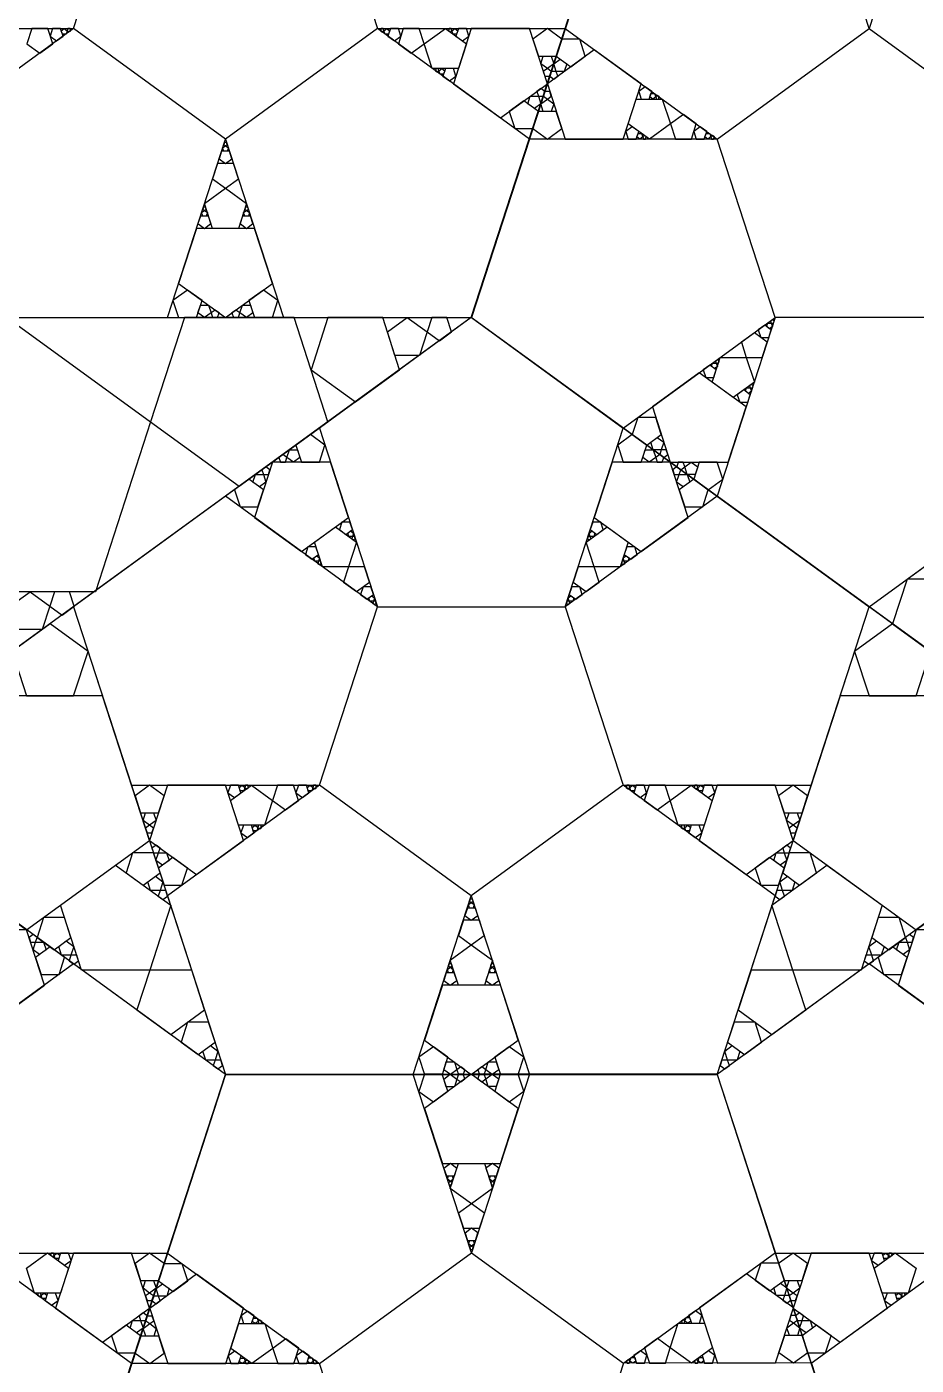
# Model space of a CAD drawing. Header units: inches. Extents: x -578 to 126, y -85 to 118.
# Drawn here: x -361.8 to -349.95, y -3.6 to 14.23 of the extents above; entities that cross this region are included whole.
import ezdxf

# ---------------------------------------------------------------- set-up
doc = ezdxf.new("R2010")
doc.units = ezdxf.units.IN
doc.header["$MEASUREMENT"] = 0
doc.layers.add('drawing', color=7, linetype='Continuous')

msp = doc.modelspace()

# ---------------------------------------------------------------- linework, layer by layer
for points in [[(-328.125, 10.356), (-342.001, 0.275), (-355.877, 10.356), (-350.577, 26.668), (-333.425, 26.668)], [(-360.404, 16.587), (-357.901, 16.587), (-357.128, 14.207), (-359.152, 12.736), (-361.177, 14.207)], [(-348.552, 12.736), (-349.325, 10.356), (-351.828, 10.356), (-352.601, 12.736), (-350.576, 14.207)], [(-355.877, 2.655), (-357.901, 4.126), (-357.128, 6.505), (-354.626, 6.505), (-353.852, 4.126)], [(-352.601, 0.275), (-350.577, -5.956), (-355.877, -9.806), (-361.177, -5.956), (-359.152, 0.275)], [(-355.875, -2.104), (-353.849, -3.572), (-354.62, -5.953), (-357.122, -5.956), (-357.898, -3.577)]]:
    msp.add_lwpolyline(points, close=True)
at = {"layer": 'drawing'}
for points in [[(-350.577, 26.668), (-364.452, 36.749), (-378.328, 26.668), (-373.028, 10.356), (-355.877, 10.356)], [(-364.452, 36.749), (-378.328, 26.668), (-373.028, 10.356), (-355.877, 10.356), (-350.577, 26.668)], [(-333.425, 26.667), (-350.576, 26.668), (-355.876, 10.356), (-342.001, 0.274), (-328.125, 10.355)], [(-364.452, 16.587), (-362.428, 10.356), (-355.877, 10.356), (-353.852, 16.587), (-359.152, 20.437)], [(-364.452, 16.587), (-362.428, 10.356), (-355.877, 10.356), (-353.852, 16.587), (-359.152, 20.437)], [(-360.404, 16.587), (-362.428, 18.058), (-364.452, 16.587), (-363.679, 14.207), (-361.177, 14.207)], [(-357.128, 14.207), (-354.626, 14.207), (-353.852, 16.587), (-355.877, 18.058), (-357.901, 16.587)], [(-347.301, 16.586), (-353.852, 16.587), (-355.876, 10.356), (-350.577, 6.505), (-345.276, 10.356)], [(-347.301, 16.586), (-353.852, 16.587), (-355.876, 10.356), (-350.577, 6.505), (-345.276, 10.356)], [(-350.576, 14.207), (-351.349, 16.587), (-353.852, 16.587), (-354.625, 14.207), (-352.601, 12.736)], [(-348.552, 12.736), (-346.527, 14.207), (-347.301, 16.586), (-349.803, 16.587), (-350.576, 14.207)], [(-361.177, 14.207), (-363.201, 12.736), (-362.428, 10.356), (-359.926, 10.356), (-359.152, 12.736)], [(-361.734, 14.207), (-361.8, 14.004), (-361.628, 13.879), (-361.455, 14.004), (-361.521, 14.207)], [(-361.456, 14.207), (-361.488, 14.106), (-361.402, 14.043), (-361.316, 14.106), (-361.349, 14.207)], [(-361.301, 14.207), (-361.263, 14.179), (-361.277, 14.133), (-361.325, 14.133), (-361.34, 14.179)], [(-361.254, 14.207), (-361.263, 14.179), (-361.239, 14.162), (-361.215, 14.179), (-361.224, 14.207)], [(-359.152, 12.736), (-358.379, 10.356), (-355.877, 10.356), (-355.103, 12.736), (-357.128, 14.207)], [(-357.066, 14.162), (-357.042, 14.179), (-357.051, 14.207), (-357.08, 14.207), (-357.089, 14.179)], [(-357.027, 14.133), (-357.042, 14.179), (-357.003, 14.207), (-356.965, 14.179), (-356.979, 14.133)], [(-356.902, 14.043), (-356.816, 14.106), (-356.849, 14.207), (-356.956, 14.207), (-356.988, 14.106)], [(-356.677, 13.879), (-356.504, 14.004), (-356.57, 14.207), (-356.783, 14.207), (-356.849, 14.004)], [(-356.397, 13.674), (-356.504, 14.004), (-356.223, 14.208), (-355.943, 14.004), (-356.05, 13.674)], [(-356.159, 14.162), (-356.135, 14.179), (-356.145, 14.207), (-356.174, 14.207), (-356.183, 14.179)], [(-356.121, 14.133), (-356.135, 14.179), (-356.097, 14.207), (-356.058, 14.179), (-356.073, 14.133)], [(-355.49, 13.017), (-354.864, 13.471), (-355.103, 14.207), (-355.877, 14.207), (-356.116, 13.471)], [(-355.49, 13.017), (-354.864, 13.471), (-355.103, 14.207), (-355.877, 14.207), (-356.116, 13.471)], [(-355.996, 14.043), (-355.91, 14.106), (-355.943, 14.207), (-356.049, 14.207), (-356.082, 14.106)], [(-354.671, 14.066), (-354.864, 14.207), (-355.058, 14.066), (-354.984, 13.839), (-354.745, 13.839)], [(-354.239, 13.926), (-354.864, 13.471), (-354.625, 12.736), (-353.852, 12.736), (-353.613, 13.471)], [(-354.239, 13.926), (-354.864, 13.471), (-354.625, 12.736), (-353.852, 12.736), (-353.613, 13.471)], [(-354.358, 13.839), (-354.432, 14.066), (-354.671, 14.066), (-354.745, 13.839), (-354.551, 13.699)], [(-354.778, 13.737), (-354.864, 13.674), (-354.951, 13.737), (-354.918, 13.839), (-354.811, 13.839)], [(-354.638, 13.635), (-354.745, 13.635), (-354.778, 13.737), (-354.691, 13.8), (-354.605, 13.737)], [(-356.332, 13.629), (-356.309, 13.646), (-356.318, 13.674), (-356.347, 13.674), (-356.356, 13.646)], [(-356.294, 13.601), (-356.309, 13.646), (-356.27, 13.674), (-356.231, 13.646), (-356.246, 13.601)], [(-356.169, 13.51), (-356.083, 13.573), (-356.116, 13.674), (-356.222, 13.674), (-356.255, 13.573)], [(-354.811, 13.635), (-354.864, 13.674), (-354.918, 13.635), (-354.897, 13.573), (-354.832, 13.573)], [(-354.725, 13.573), (-354.745, 13.635), (-354.811, 13.635), (-354.831, 13.573), (-354.778, 13.534)], [(-355.004, 13.37), (-354.984, 13.308), (-354.918, 13.308), (-354.897, 13.37), (-354.951, 13.409)], [(-353.56, 13.433), (-353.646, 13.37), (-353.613, 13.269), (-353.506, 13.269), (-353.474, 13.37)], [(-355.371, 13.104), (-355.297, 12.876), (-355.058, 12.876), (-354.984, 13.104), (-355.177, 13.244)], [(-355.091, 13.308), (-354.984, 13.308), (-354.95, 13.205), (-355.037, 13.142), (-355.124, 13.205)], [(-354.951, 13.206), (-354.864, 13.269), (-354.777, 13.206), (-354.811, 13.104), (-354.918, 13.104)], [(-354.917, 13.308), (-354.864, 13.269), (-354.811, 13.308), (-354.831, 13.37), (-354.897, 13.37)], [(-353.332, 13.269), (-353.224, 12.939), (-353.505, 12.734), (-353.786, 12.939), (-353.679, 13.269)], [(-353.435, 13.342), (-353.42, 13.297), (-353.459, 13.269), (-353.497, 13.297), (-353.483, 13.342)], [(-353.396, 13.314), (-353.42, 13.297), (-353.411, 13.269), (-353.382, 13.269), (-353.373, 13.297)], [(-355.058, 12.876), (-354.864, 12.736), (-354.671, 12.876), (-354.745, 13.104), (-354.984, 13.104)], [(-353.052, 13.064), (-353.224, 12.938), (-353.158, 12.736), (-352.945, 12.736), (-352.88, 12.938)], [(-353.733, 12.9), (-353.819, 12.837), (-353.786, 12.736), (-353.68, 12.736), (-353.647, 12.837)], [(-352.826, 12.9), (-352.912, 12.837), (-352.88, 12.736), (-352.773, 12.736), (-352.74, 12.837)], [(-359.176, 12.663), (-359.152, 12.646), (-359.129, 12.663), (-359.138, 12.691), (-359.167, 12.691)], [(-352.601, 12.736), (-355.103, 12.736), (-355.876, 10.356), (-353.852, 8.885), (-351.828, 10.356)], [(-353.608, 12.809), (-353.593, 12.764), (-353.632, 12.736), (-353.671, 12.764), (-353.656, 12.809)], [(-353.569, 12.781), (-353.593, 12.764), (-353.584, 12.736), (-353.555, 12.736), (-353.546, 12.764)], [(-352.701, 12.809), (-352.687, 12.764), (-352.725, 12.736), (-352.764, 12.764), (-352.749, 12.809)], [(-352.663, 12.781), (-352.687, 12.764), (-352.678, 12.736), (-352.648, 12.736), (-352.639, 12.764)], [(-359.238, 12.471), (-359.152, 12.408), (-359.066, 12.471), (-359.099, 12.572), (-359.206, 12.572)], [(-359.191, 12.618), (-359.152, 12.646), (-359.114, 12.618), (-359.128, 12.572), (-359.176, 12.572)], [(-359.325, 12.206), (-359.152, 12.08), (-358.98, 12.206), (-359.046, 12.408), (-359.259, 12.408)], [(-359.433, 11.876), (-359.152, 12.08), (-358.871, 11.876), (-358.979, 11.546), (-359.326, 11.546)], [(-359.471, 11.755), (-359.432, 11.784), (-359.394, 11.755), (-359.409, 11.71), (-359.456, 11.71)], [(-359.456, 11.801), (-359.432, 11.784), (-359.409, 11.801), (-359.418, 11.829), (-359.447, 11.829)], [(-358.911, 11.755), (-358.872, 11.784), (-358.833, 11.755), (-358.848, 11.71), (-358.896, 11.71)], [(-358.896, 11.801), (-358.872, 11.784), (-358.848, 11.801), (-358.858, 11.829), (-358.887, 11.829)], [(-359.519, 11.609), (-359.432, 11.546), (-359.346, 11.609), (-359.379, 11.71), (-359.486, 11.71)], [(-358.958, 11.609), (-358.872, 11.546), (-358.786, 11.609), (-358.819, 11.71), (-358.925, 11.71)], [(-359.778, 10.811), (-359.152, 10.356), (-358.527, 10.811), (-358.766, 11.546), (-359.539, 11.546)], [(-359.778, 10.811), (-359.152, 10.356), (-358.527, 10.811), (-358.766, 11.546), (-359.539, 11.546)], [(-359.658, 10.724), (-359.852, 10.583), (-359.778, 10.356), (-359.539, 10.356), (-359.465, 10.583)], [(-358.527, 10.356), (-358.453, 10.583), (-358.646, 10.724), (-358.84, 10.583), (-358.766, 10.356)], [(-359.378, 10.521), (-359.345, 10.419), (-359.432, 10.356), (-359.519, 10.419), (-359.485, 10.521)], [(-358.873, 10.356), (-358.96, 10.419), (-358.926, 10.521), (-358.819, 10.521), (-358.786, 10.419)], [(-355.877, 10.356), (-369.752, 0.275), (-364.452, -16.037), (-347.301, -16.037), (-342.001, 0.275)], [(-355.877, 10.356), (-369.752, 0.275), (-364.452, -16.037), (-347.301, -16.037), (-342.001, 0.275)], [(-362.076, 10.367), (-360.15, 8.968), (-360.885, 6.704), (-363.266, 6.704), (-364.001, 8.968)], [(-352.601, 0.275), (-350.577, 6.505), (-355.877, 10.356), (-361.177, 6.505), (-359.152, 0.275)], [(-352.601, 0.275), (-350.577, 6.505), (-355.877, 10.356), (-361.177, 6.505), (-359.152, 0.275)], [(-359.699, 10.356), (-360.15, 8.968), (-358.968, 8.109), (-357.787, 8.968), (-358.238, 10.356)], [(-359.292, 10.457), (-359.345, 10.419), (-359.325, 10.356), (-359.259, 10.356), (-359.238, 10.419)], [(-358.98, 10.356), (-358.96, 10.419), (-359.013, 10.457), (-359.066, 10.419), (-359.046, 10.356)], [(-357.787, 10.356), (-358.013, 9.662), (-357.422, 9.233), (-356.832, 9.662), (-357.057, 10.356)], [(-354.626, 6.505), (-353.852, 8.885), (-355.877, 10.356), (-357.901, 8.885), (-357.128, 6.505)], [(-356.73, 10.358), (-356.465, 10.165), (-356.566, 9.853), (-356.894, 9.853), (-356.995, 10.165)], [(-356.403, 10.356), (-356.465, 10.165), (-356.302, 10.047), (-356.14, 10.165), (-356.202, 10.356)], [(-351.828, 10.356), (-352.601, 7.976), (-350.577, 6.505), (-348.552, 7.976), (-349.325, 10.356)], [(-352.053, 10.192), (-352.02, 10.091), (-351.914, 10.091), (-351.881, 10.192), (-351.967, 10.255)], [(-351.928, 10.283), (-351.881, 10.283), (-351.866, 10.238), (-351.905, 10.209), (-351.943, 10.238)], [(-351.89, 10.311), (-351.881, 10.283), (-351.851, 10.283), (-351.842, 10.311), (-351.866, 10.328)], [(-352.279, 10.028), (-352.213, 9.826), (-352, 9.826), (-351.934, 10.028), (-352.106, 10.154)], [(-352.56, 9.826), (-352.213, 9.826), (-352.106, 9.495), (-352.387, 9.291), (-352.668, 9.495)], [(-352.787, 9.659), (-352.754, 9.558), (-352.647, 9.558), (-352.614, 9.659), (-352.7, 9.722)], [(-352.662, 9.75), (-352.614, 9.75), (-352.599, 9.705), (-352.638, 9.677), (-352.677, 9.705)], [(-352.623, 9.778), (-352.614, 9.75), (-352.585, 9.75), (-352.576, 9.778), (-352.599, 9.795)], [(-353.465, 9.166), (-353.227, 8.431), (-352.453, 8.431), (-352.214, 9.166), (-352.84, 9.621)], [(-353.465, 9.166), (-353.227, 8.431), (-352.453, 8.431), (-352.214, 9.166), (-352.84, 9.621)], [(-352.17, 9.449), (-352.161, 9.421), (-352.131, 9.421), (-352.122, 9.449), (-352.146, 9.466)], [(-352.333, 9.33), (-352.3, 9.229), (-352.194, 9.229), (-352.161, 9.33), (-352.247, 9.393)], [(-352.209, 9.421), (-352.161, 9.421), (-352.146, 9.375), (-352.185, 9.347), (-352.223, 9.375)], [(-353.42, 9.026), (-353.659, 9.026), (-353.733, 8.798), (-353.539, 8.658), (-353.346, 8.798)], [(-357.901, 8.431), (-357.827, 8.658), (-358.021, 8.799), (-358.214, 8.658), (-358.14, 8.431)], [(-353.733, 8.799), (-353.926, 8.658), (-353.852, 8.431), (-353.613, 8.431), (-353.539, 8.658)], [(-353.312, 8.697), (-353.346, 8.595), (-353.453, 8.595), (-353.486, 8.697), (-353.399, 8.76)], [(-358.247, 8.43), (-358.334, 8.493), (-358.301, 8.595), (-358.194, 8.595), (-358.16, 8.493)], [(-353.452, 8.595), (-353.419, 8.493), (-353.506, 8.43), (-353.593, 8.493), (-353.56, 8.595)], [(-353.28, 8.595), (-353.346, 8.595), (-353.366, 8.532), (-353.313, 8.493), (-353.259, 8.532)], [(-357.753, 8.431), (-358.527, 8.431), (-358.766, 7.695), (-358.14, 7.241), (-357.515, 7.695)], [(-357.753, 8.431), (-358.527, 8.431), (-358.766, 7.695), (-358.14, 7.241), (-357.515, 7.695)], [(-358.354, 8.431), (-358.334, 8.493), (-358.387, 8.532), (-358.441, 8.493), (-358.42, 8.431)], [(-352.988, 7.695), (-353.227, 8.431), (-354, 8.431), (-354.239, 7.695), (-353.613, 7.241)], [(-352.988, 7.695), (-353.227, 8.431), (-354, 8.431), (-354.239, 7.695), (-353.613, 7.241)], [(-353.366, 8.532), (-353.419, 8.493), (-353.399, 8.431), (-353.333, 8.431), (-353.313, 8.493)], [(-353.087, 8.329), (-353.034, 8.368), (-353.054, 8.431), (-353.12, 8.431), (-353.14, 8.368)], [(-353.001, 8.266), (-353.034, 8.368), (-352.947, 8.431), (-352.86, 8.368), (-352.893, 8.266)], [(-352.72, 8.063), (-352.527, 8.203), (-352.601, 8.431), (-352.84, 8.431), (-352.914, 8.203)], [(-359.033, 8.063), (-358.959, 7.836), (-358.72, 7.836), (-358.646, 8.063), (-358.84, 8.204)], [(-358.753, 8.267), (-358.646, 8.267), (-358.613, 8.165), (-358.699, 8.102), (-358.786, 8.165)], [(-358.666, 8.33), (-358.646, 8.267), (-358.58, 8.267), (-358.56, 8.33), (-358.613, 8.368)], [(-353.173, 8.267), (-353.108, 8.267), (-353.087, 8.33), (-353.141, 8.368), (-353.194, 8.33)], [(-353.141, 8.165), (-353.108, 8.267), (-353, 8.267), (-352.967, 8.165), (-353.054, 8.102)], [(-353.033, 7.836), (-352.794, 7.836), (-352.721, 8.063), (-352.914, 8.204), (-353.107, 8.063)], [(-357.128, 6.505), (-359.152, 7.976), (-361.177, 6.505), (-360.404, 4.126), (-357.901, 4.126)], [(-353.852, 4.126), (-351.35, 4.126), (-350.577, 6.505), (-352.601, 7.976), (-354.626, 6.505)], [(-357.406, 7.366), (-357.513, 7.036), (-357.86, 7.036), (-357.968, 7.366), (-357.687, 7.57)], [(-357.494, 7.633), (-357.601, 7.633), (-357.634, 7.532), (-357.547, 7.469), (-357.461, 7.532)], [(-357.446, 7.486), (-357.461, 7.441), (-357.509, 7.441), (-357.524, 7.486), (-357.485, 7.514)], [(-353.893, 7.036), (-354.24, 7.036), (-354.348, 7.366), (-354.067, 7.57), (-353.786, 7.366)], [(-354.244, 7.441), (-354.292, 7.441), (-354.307, 7.486), (-354.268, 7.514), (-354.23, 7.486)], [(-354.12, 7.532), (-354.153, 7.633), (-354.259, 7.633), (-354.292, 7.532), (-354.206, 7.469)], [(-357.432, 7.441), (-357.461, 7.441), (-357.47, 7.413), (-357.446, 7.396), (-357.423, 7.413)], [(-354.283, 7.413), (-354.292, 7.441), (-354.322, 7.441), (-354.331, 7.413), (-354.307, 7.396)], [(-357.947, 7.303), (-358.054, 7.303), (-358.087, 7.202), (-358.001, 7.14), (-357.915, 7.202)], [(-357.9, 7.157), (-357.914, 7.111), (-357.962, 7.111), (-357.977, 7.157), (-357.938, 7.185)], [(-353.791, 7.111), (-353.839, 7.111), (-353.854, 7.157), (-353.815, 7.185), (-353.776, 7.157)], [(-353.667, 7.202), (-353.699, 7.303), (-353.806, 7.303), (-353.839, 7.202), (-353.753, 7.14)], [(-357.885, 7.111), (-357.914, 7.111), (-357.923, 7.083), (-357.9, 7.066), (-357.876, 7.083)], [(-357.3, 7.036), (-357.513, 7.036), (-357.579, 6.833), (-357.407, 6.708), (-357.234, 6.833)], [(-354.174, 6.833), (-354.24, 7.036), (-354.453, 7.036), (-354.519, 6.833), (-354.347, 6.708)], [(-353.83, 7.083), (-353.839, 7.111), (-353.868, 7.111), (-353.877, 7.083), (-353.854, 7.066)], [(-349.445, 6.873), (-350.07, 6.873), (-350.264, 6.278), (-349.758, 5.91), (-349.252, 6.278)], [(-361.757, 6.705), (-361.492, 6.513), (-361.593, 6.201), (-361.921, 6.201), (-362.022, 6.513)], [(-361.43, 6.704), (-361.492, 6.513), (-361.329, 6.394), (-361.167, 6.513), (-361.229, 6.704)], [(-357.214, 6.771), (-357.32, 6.771), (-357.353, 6.669), (-357.267, 6.607), (-357.181, 6.669)], [(-357.166, 6.624), (-357.181, 6.578), (-357.229, 6.578), (-357.244, 6.624), (-357.205, 6.652)], [(-354.525, 6.578), (-354.572, 6.578), (-354.587, 6.624), (-354.549, 6.652), (-354.51, 6.624)], [(-354.4, 6.669), (-354.433, 6.771), (-354.539, 6.771), (-354.572, 6.669), (-354.486, 6.607)], [(-357.152, 6.578), (-357.181, 6.578), (-357.19, 6.551), (-357.166, 6.533), (-357.143, 6.551)], [(-354.563, 6.551), (-354.572, 6.578), (-354.602, 6.578), (-354.611, 6.551), (-354.587, 6.533)], [(-361.177, 5.316), (-360.983, 5.91), (-361.49, 6.278), (-361.996, 5.91), (-361.802, 5.316)], [(-350.264, 6.278), (-350.77, 5.91), (-350.577, 5.316), (-349.951, 5.316), (-349.758, 5.91)], [(-360.79, 5.316), (-362.815, 5.316), (-363.44, 3.39), (-361.802, 2.2), (-360.165, 3.39)], [(-348.313, 3.39), (-348.939, 5.316), (-350.963, 5.316), (-351.589, 3.39), (-349.951, 2.2)], [(-348.313, 3.39), (-348.939, 5.316), (-350.963, 5.316), (-351.589, 3.39), (-349.951, 2.2)], [(-359.152, 0.275), (-364.452, 4.126), (-369.752, 0.275), (-367.728, -5.956), (-361.177, -5.956)], [(-359.152, 0.275), (-364.452, 4.126), (-369.752, 0.275), (-367.728, -5.956), (-361.177, -5.956)], [(-359.971, 3.985), (-360.165, 4.126), (-360.358, 3.985), (-360.284, 3.758), (-360.045, 3.758)], [(-359.926, 4.126), (-360.165, 3.39), (-359.539, 2.936), (-358.913, 3.39), (-359.152, 4.126)], [(-359.926, 4.126), (-360.165, 3.39), (-359.539, 2.936), (-358.913, 3.39), (-359.152, 4.126)], [(-357.901, 4.126), (-359.926, 2.655), (-359.152, 0.275), (-356.65, 0.275), (-355.877, 2.655)], [(-359.087, 4.126), (-359.119, 4.024), (-359.033, 3.962), (-358.947, 4.024), (-358.98, 4.126)], [(-358.806, 4.127), (-358.525, 3.923), (-358.632, 3.593), (-358.979, 3.593), (-359.087, 3.923)], [(-358.932, 4.126), (-358.894, 4.098), (-358.908, 4.052), (-358.956, 4.052), (-358.971, 4.098)], [(-358.884, 4.126), (-358.894, 4.098), (-358.87, 4.08), (-358.846, 4.098), (-358.855, 4.126)], [(-358.459, 4.126), (-358.525, 3.923), (-358.352, 3.798), (-358.18, 3.923), (-358.246, 4.126)], [(-358.18, 4.126), (-358.213, 4.024), (-358.127, 3.962), (-358.041, 4.024), (-358.073, 4.126)], [(-358.026, 4.126), (-357.987, 4.098), (-358.002, 4.052), (-358.05, 4.052), (-358.064, 4.098)], [(-357.978, 4.126), (-357.987, 4.098), (-357.963, 4.08), (-357.94, 4.098), (-357.949, 4.126)], [(-355.877, 2.655), (-355.103, 0.275), (-352.601, 0.275), (-351.828, 2.655), (-353.852, 4.126)], [(-353.79, 4.08), (-353.766, 4.098), (-353.775, 4.126), (-353.805, 4.126), (-353.814, 4.098)], [(-353.752, 4.052), (-353.766, 4.098), (-353.728, 4.126), (-353.689, 4.098), (-353.704, 4.052)], [(-353.627, 3.962), (-353.541, 4.024), (-353.574, 4.126), (-353.68, 4.126), (-353.713, 4.024)], [(-353.401, 3.798), (-353.229, 3.923), (-353.295, 4.126), (-353.508, 4.126), (-353.574, 3.923)], [(-353.121, 3.593), (-353.229, 3.923), (-352.948, 4.127), (-352.667, 3.923), (-352.774, 3.593)], [(-352.884, 4.08), (-352.86, 4.098), (-352.869, 4.126), (-352.898, 4.126), (-352.907, 4.098)], [(-352.845, 4.052), (-352.86, 4.098), (-352.821, 4.126), (-352.782, 4.098), (-352.797, 4.052)], [(-352.214, 2.936), (-351.589, 3.39), (-351.828, 4.126), (-352.601, 4.126), (-352.84, 3.39)], [(-352.72, 3.962), (-352.634, 4.024), (-352.667, 4.126), (-352.773, 4.126), (-352.806, 4.024)], [(-350.577, -5.956), (-344.025, -5.956), (-342.001, 0.275), (-347.301, 4.126), (-352.601, 0.275)], [(-350.577, -5.956), (-344.025, -5.956), (-342.001, 0.275), (-347.301, 4.126), (-352.601, 0.275)], [(-351.396, 3.985), (-351.589, 4.126), (-351.782, 3.985), (-351.708, 3.758), (-351.469, 3.758)], [(-360.078, 3.656), (-360.165, 3.593), (-360.251, 3.656), (-360.218, 3.758), (-360.111, 3.758)], [(-351.502, 3.656), (-351.589, 3.593), (-351.676, 3.656), (-351.643, 3.758), (-351.535, 3.758)], [(-360.111, 3.554), (-360.165, 3.593), (-360.218, 3.554), (-360.197, 3.491), (-360.132, 3.491)], [(-358.913, 3.593), (-358.946, 3.491), (-358.86, 3.429), (-358.774, 3.491), (-358.807, 3.593)], [(-358.759, 3.593), (-358.72, 3.565), (-358.735, 3.519), (-358.783, 3.519), (-358.798, 3.565)], [(-358.711, 3.593), (-358.72, 3.565), (-358.697, 3.548), (-358.673, 3.565), (-358.682, 3.593)], [(-353.057, 3.548), (-353.033, 3.565), (-353.042, 3.593), (-353.071, 3.593), (-353.08, 3.565)], [(-353.018, 3.519), (-353.033, 3.565), (-352.994, 3.593), (-352.956, 3.565), (-352.97, 3.519)], [(-352.893, 3.429), (-352.807, 3.491), (-352.84, 3.593), (-352.947, 3.593), (-352.979, 3.491)], [(-351.536, 3.554), (-351.589, 3.593), (-351.642, 3.554), (-351.622, 3.491), (-351.556, 3.491)], [(-360.111, 3.226), (-360.39, 3.226), (-360.476, 2.961), (-360.251, 2.797), (-360.025, 2.961)], [(-360.111, 3.226), (-360.045, 3.226), (-360.025, 3.289), (-360.078, 3.328), (-360.132, 3.289)], [(-360.079, 3.124), (-360.045, 3.226), (-359.938, 3.226), (-359.905, 3.124), (-359.992, 3.061)], [(-351.815, 3.226), (-351.708, 3.226), (-351.675, 3.124), (-351.762, 3.061), (-351.848, 3.124)], [(-351.728, 3.289), (-351.708, 3.226), (-351.642, 3.226), (-351.622, 3.289), (-351.675, 3.328)], [(-351.277, 2.961), (-351.363, 3.226), (-351.642, 3.226), (-351.728, 2.961), (-351.503, 2.797)], [(-359.88, 2.528), (-360.161, 1.663), (-361.07, 1.663), (-361.351, 2.528), (-360.616, 3.062)], [(-359.971, 2.795), (-359.732, 2.795), (-359.658, 3.022), (-359.852, 3.163), (-360.045, 3.022)], [(-352.095, 3.022), (-352.021, 2.795), (-351.782, 2.795), (-351.708, 3.022), (-351.902, 3.163)], [(-350.683, 1.663), (-351.592, 1.663), (-351.873, 2.528), (-351.138, 3.062), (-350.402, 2.528)], [(-359.986, 2.842), (-360.025, 2.723), (-360.15, 2.723), (-360.189, 2.842), (-360.087, 2.916)], [(-351.604, 2.723), (-351.729, 2.723), (-351.767, 2.842), (-351.666, 2.916), (-351.565, 2.842)], [(-359.948, 2.723), (-360.025, 2.723), (-360.048, 2.65), (-359.986, 2.605), (-359.924, 2.65)], [(-351.705, 2.65), (-351.729, 2.723), (-351.806, 2.723), (-351.829, 2.65), (-351.767, 2.605)], [(-355.915, 2.536), (-355.877, 2.564), (-355.838, 2.536), (-355.853, 2.491), (-355.901, 2.491)], [(-355.9, 2.582), (-355.877, 2.564), (-355.853, 2.582), (-355.862, 2.61), (-355.891, 2.61)], [(-361.298, 2.364), (-361.577, 2.364), (-361.663, 2.099), (-361.437, 1.935), (-361.212, 2.099)], [(-356.049, 2.124), (-355.877, 1.999), (-355.704, 2.124), (-355.77, 2.327), (-355.983, 2.327)], [(-355.963, 2.39), (-355.877, 2.327), (-355.791, 2.39), (-355.823, 2.491), (-355.93, 2.491)], [(-350.09, 2.099), (-350.177, 2.364), (-350.455, 2.364), (-350.542, 2.099), (-350.316, 1.935)], [(-361.563, 1.465), (-361.802, 2.2), (-362.576, 2.2), (-362.815, 1.465), (-362.189, 1.01)], [(-349.178, 2.2), (-349.951, 2.2), (-350.19, 1.465), (-349.564, 1.01), (-348.939, 1.465)], [(-349.178, 2.2), (-349.951, 2.2), (-350.19, 1.465), (-349.564, 1.01), (-348.939, 1.465)], [(-361.749, 2.036), (-361.683, 2.036), (-361.663, 2.099), (-361.716, 2.138), (-361.769, 2.099)], [(-361.716, 1.934), (-361.683, 2.036), (-361.576, 2.036), (-361.543, 1.934), (-361.63, 1.871)], [(-361.609, 1.605), (-361.37, 1.605), (-361.296, 1.833), (-361.49, 1.973), (-361.683, 1.833)], [(-361.173, 1.98), (-361.211, 1.861), (-361.337, 1.861), (-361.375, 1.98), (-361.274, 2.054)], [(-356.158, 1.795), (-355.877, 1.999), (-355.596, 1.795), (-355.703, 1.465), (-356.05, 1.465)], [(-350.417, 1.861), (-350.542, 1.861), (-350.581, 1.98), (-350.479, 2.054), (-350.378, 1.98)], [(-350.457, 1.833), (-350.383, 1.605), (-350.144, 1.605), (-350.071, 1.833), (-350.264, 1.973)], [(-350.177, 2.036), (-350.07, 2.036), (-350.037, 1.934), (-350.124, 1.871), (-350.211, 1.934)], [(-350.09, 2.099), (-350.07, 2.036), (-350.004, 2.036), (-349.984, 2.099), (-350.037, 2.138)], [(-361.135, 1.861), (-361.211, 1.861), (-361.235, 1.788), (-361.173, 1.743), (-361.111, 1.788)], [(-350.518, 1.788), (-350.542, 1.861), (-350.619, 1.861), (-350.643, 1.788), (-350.58, 1.743)], [(-362.428, -2.105), (-359.926, -2.105), (-359.152, 0.275), (-361.177, 1.746), (-363.201, 0.275)], [(-359.603, 1.663), (-360.161, 1.663), (-360.334, 1.133), (-359.882, 0.805), (-359.431, 1.133)], [(-356.243, 1.527), (-356.157, 1.465), (-356.071, 1.527), (-356.104, 1.629), (-356.21, 1.629)], [(-356.196, 1.674), (-356.157, 1.702), (-356.118, 1.674), (-356.133, 1.629), (-356.181, 1.629)], [(-356.181, 1.72), (-356.157, 1.702), (-356.133, 1.72), (-356.142, 1.747), (-356.172, 1.747)], [(-355.683, 1.527), (-355.597, 1.465), (-355.51, 1.527), (-355.543, 1.629), (-355.65, 1.629)], [(-355.635, 1.674), (-355.597, 1.702), (-355.558, 1.674), (-355.573, 1.629), (-355.62, 1.629)], [(-355.62, 1.72), (-355.597, 1.702), (-355.573, 1.72), (-355.582, 1.747), (-355.611, 1.747)], [(-348.552, 0.275), (-350.577, 1.746), (-352.601, 0.275), (-351.828, -2.105), (-349.325, -2.105)], [(-351.42, 1.133), (-351.592, 1.663), (-352.15, 1.663), (-352.323, 1.133), (-351.871, 0.805)], [(-356.502, 0.729), (-355.877, 0.275), (-355.251, 0.729), (-355.49, 1.465), (-356.263, 1.465)], [(-356.502, 0.729), (-355.877, 0.275), (-355.251, 0.729), (-355.49, 1.465), (-356.263, 1.465)], [(-359.378, 0.969), (-359.657, 0.969), (-359.743, 0.704), (-359.517, 0.54), (-359.292, 0.704)], [(-352.011, 0.704), (-352.097, 0.969), (-352.376, 0.969), (-352.462, 0.704), (-352.236, 0.54)], [(-359.253, 0.585), (-359.291, 0.466), (-359.416, 0.466), (-359.455, 0.585), (-359.354, 0.659)], [(-356.383, 0.643), (-356.576, 0.502), (-356.502, 0.275), (-356.263, 0.275), (-356.19, 0.502)], [(-355.251, 0.275), (-355.177, 0.502), (-355.371, 0.643), (-355.564, 0.502), (-355.49, 0.275)], [(-352.337, 0.466), (-352.462, 0.466), (-352.501, 0.585), (-352.4, 0.659), (-352.298, 0.585)], [(-359.214, 0.466), (-359.291, 0.466), (-359.315, 0.393), (-359.253, 0.348), (-359.191, 0.393)], [(-356.103, 0.44), (-356.069, 0.337), (-356.156, 0.274), (-356.243, 0.337), (-356.21, 0.44)], [(-356.016, 0.376), (-356.069, 0.337), (-356.049, 0.275), (-355.983, 0.275), (-355.963, 0.337)], [(-355.704, 0.275), (-355.684, 0.337), (-355.737, 0.376), (-355.791, 0.337), (-355.77, 0.275)], [(-355.597, 0.274), (-355.684, 0.337), (-355.651, 0.44), (-355.544, 0.44), (-355.51, 0.337)], [(-352.438, 0.393), (-352.462, 0.466), (-352.539, 0.466), (-352.563, 0.393), (-352.501, 0.348)], [(-359.153, 0.273), (-361.171, -5.96), (-355.867, -9.805), (-350.571, -5.949), (-352.602, 0.28)], [(-355.875, -2.104), (-356.651, 0.275), (-359.153, 0.273), (-359.924, -2.108), (-357.898, -3.577)], [(-356.503, 0.276), (-356.577, 0.048), (-356.383, -0.092), (-356.19, 0.049), (-356.264, 0.276)], [(-355.251, -0.178), (-355.877, 0.276), (-356.502, -0.179), (-356.263, -0.914), (-355.489, -0.913)], [(-355.251, -0.178), (-355.877, 0.276), (-356.502, -0.179), (-356.263, -0.914), (-355.489, -0.913)], [(-356.157, 0.276), (-356.07, 0.213), (-356.103, 0.111), (-356.21, 0.111), (-356.244, 0.213)], [(-356.05, 0.276), (-356.07, 0.213), (-356.017, 0.175), (-355.963, 0.214), (-355.984, 0.276)], [(-353.849, -3.572), (-351.826, -2.099), (-352.602, 0.28), (-355.104, 0.277), (-355.875, -2.104)], [(-355.738, 0.175), (-355.685, 0.214), (-355.705, 0.276), (-355.771, 0.276), (-355.791, 0.214)], [(-355.651, 0.112), (-355.685, 0.214), (-355.598, 0.277), (-355.511, 0.214), (-355.544, 0.112)], [(-355.371, -0.091), (-355.178, 0.05), (-355.252, 0.277), (-355.491, 0.277), (-355.564, 0.049)], [(-356.07, -0.977), (-356.156, -0.914), (-356.242, -0.977), (-356.209, -1.078), (-356.103, -1.078)], [(-355.595, -1.244), (-355.876, -1.448), (-356.157, -1.244), (-356.05, -0.914), (-355.702, -0.914)], [(-355.51, -0.976), (-355.596, -0.913), (-355.682, -0.976), (-355.649, -1.077), (-355.543, -1.077)], [(-356.117, -1.123), (-356.156, -1.152), (-356.195, -1.123), (-356.18, -1.078), (-356.132, -1.078)], [(-356.132, -1.169), (-356.156, -1.152), (-356.18, -1.169), (-356.171, -1.197), (-356.141, -1.197)], [(-355.557, -1.123), (-355.596, -1.151), (-355.634, -1.123), (-355.62, -1.077), (-355.572, -1.077)], [(-355.572, -1.168), (-355.596, -1.151), (-355.619, -1.168), (-355.61, -1.196), (-355.581, -1.196)], [(-355.703, -1.573), (-355.876, -1.448), (-356.048, -1.574), (-355.982, -1.776), (-355.769, -1.776)], [(-355.789, -1.838), (-355.875, -1.776), (-355.961, -1.839), (-355.928, -1.94), (-355.822, -1.94)], [(-355.836, -1.985), (-355.875, -2.013), (-355.914, -1.985), (-355.899, -1.94), (-355.851, -1.94)], [(-364.452, -3.576), (-363.679, -5.956), (-361.177, -5.956), (-360.404, -3.576), (-362.428, -2.105)], [(-361.697, -2.638), (-361.804, -2.308), (-361.524, -2.103), (-361.243, -2.308), (-361.35, -2.638)], [(-361.459, -2.15), (-361.436, -2.133), (-361.445, -2.105), (-361.474, -2.105), (-361.483, -2.133)], [(-361.421, -2.178), (-361.436, -2.133), (-361.397, -2.105), (-361.358, -2.133), (-361.373, -2.178)], [(-360.79, -3.295), (-360.165, -2.84), (-360.404, -2.105), (-361.177, -2.105), (-361.416, -2.84)], [(-360.79, -3.295), (-360.165, -2.84), (-360.404, -2.105), (-361.177, -2.105), (-361.416, -2.84)], [(-361.296, -2.269), (-361.21, -2.206), (-361.243, -2.105), (-361.349, -2.105), (-361.382, -2.206)], [(-359.971, -2.245), (-360.165, -2.105), (-360.358, -2.245), (-360.284, -2.473), (-360.045, -2.473)], [(-355.851, -2.031), (-355.875, -2.013), (-355.899, -2.031), (-355.89, -2.059), (-355.86, -2.059)], [(-351.396, -2.245), (-351.589, -2.105), (-351.782, -2.245), (-351.708, -2.473), (-351.469, -2.473)], [(-351.35, -2.105), (-351.589, -2.84), (-350.963, -3.295), (-350.338, -2.84), (-350.577, -2.105)], [(-351.35, -2.105), (-351.589, -2.84), (-350.963, -3.295), (-350.338, -2.84), (-350.577, -2.105)], [(-349.325, -2.105), (-351.35, -3.576), (-350.577, -5.956), (-348.074, -5.956), (-347.301, -3.576)], [(-350.511, -2.105), (-350.544, -2.206), (-350.458, -2.269), (-350.371, -2.206), (-350.404, -2.105)], [(-350.23, -2.103), (-349.949, -2.308), (-350.056, -2.638), (-350.404, -2.638), (-350.511, -2.308)], [(-350.357, -2.105), (-350.318, -2.133), (-350.333, -2.178), (-350.38, -2.178), (-350.395, -2.133)], [(-350.309, -2.105), (-350.318, -2.133), (-350.294, -2.15), (-350.27, -2.133), (-350.279, -2.105)], [(-359.656, -2.475), (-359.73, -2.248), (-359.969, -2.249), (-360.043, -2.476), (-359.849, -2.616)], [(-351.78, -2.24), (-352.019, -2.24), (-352.093, -2.467), (-351.899, -2.608), (-351.706, -2.467)], [(-360.078, -2.575), (-360.165, -2.638), (-360.251, -2.575), (-360.218, -2.473), (-360.111, -2.473)], [(-359.537, -2.388), (-360.162, -2.844), (-359.922, -3.579), (-359.149, -3.578), (-358.911, -2.842)], [(-351.824, -3.57), (-351.586, -2.835), (-352.212, -2.381), (-352.837, -2.836), (-352.598, -3.571)], [(-351.824, -3.57), (-351.586, -2.835), (-352.212, -2.381), (-352.837, -2.836), (-352.598, -3.571)], [(-351.502, -2.575), (-351.589, -2.638), (-351.676, -2.575), (-351.643, -2.473), (-351.535, -2.473)], [(-361.632, -2.683), (-361.609, -2.666), (-361.618, -2.638), (-361.647, -2.638), (-361.656, -2.666)], [(-361.594, -2.711), (-361.609, -2.666), (-361.57, -2.638), (-361.531, -2.666), (-361.546, -2.711)], [(-361.469, -2.802), (-361.383, -2.739), (-361.416, -2.638), (-361.522, -2.638), (-361.555, -2.739)], [(-360.111, -2.677), (-360.165, -2.638), (-360.218, -2.677), (-360.197, -2.739), (-360.132, -2.739)], [(-359.936, -2.68), (-360.043, -2.68), (-360.076, -2.578), (-359.99, -2.514), (-359.903, -2.577)], [(-351.672, -2.569), (-351.705, -2.671), (-351.813, -2.671), (-351.846, -2.569), (-351.759, -2.506)], [(-351.64, -2.671), (-351.705, -2.671), (-351.726, -2.733), (-351.672, -2.772), (-351.619, -2.733)], [(-351.536, -2.677), (-351.589, -2.638), (-351.642, -2.677), (-351.622, -2.739), (-351.556, -2.739)], [(-350.338, -2.638), (-350.371, -2.739), (-350.284, -2.802), (-350.198, -2.739), (-350.231, -2.638)], [(-350.183, -2.638), (-350.145, -2.666), (-350.16, -2.711), (-350.207, -2.711), (-350.222, -2.666)], [(-350.136, -2.638), (-350.145, -2.666), (-350.121, -2.683), (-350.097, -2.666), (-350.106, -2.638)], [(-360.023, -2.742), (-360.043, -2.68), (-360.109, -2.68), (-360.129, -2.742), (-360.076, -2.781)], [(-360.391, -3.004), (-360.284, -3.004), (-360.25, -3.106), (-360.337, -3.169), (-360.424, -3.106)], [(-360.304, -2.942), (-360.284, -3.004), (-360.218, -3.004), (-360.197, -2.942), (-360.251, -2.903)], [(-360.215, -3.008), (-360.162, -3.046), (-360.108, -3.007), (-360.129, -2.945), (-360.195, -2.945)], [(-358.857, -2.881), (-358.944, -2.944), (-358.911, -3.045), (-358.804, -3.045), (-358.771, -2.943)], [(-358.732, -2.971), (-358.718, -3.017), (-358.756, -3.045), (-358.795, -3.017), (-358.78, -2.971)], [(-358.694, -3), (-358.718, -3.017), (-358.708, -3.045), (-358.679, -3.045), (-358.67, -3.017)], [(-353.039, -3.039), (-353.03, -3.011), (-353.054, -2.994), (-353.078, -3.011), (-353.069, -3.039)], [(-352.991, -3.039), (-353.03, -3.011), (-353.015, -2.965), (-352.968, -2.965), (-352.953, -3.011)], [(-352.837, -3.038), (-352.804, -2.937), (-352.891, -2.875), (-352.977, -2.937), (-352.944, -3.039)], [(-351.639, -2.998), (-351.586, -3.037), (-351.533, -2.998), (-351.553, -2.936), (-351.619, -2.936)], [(-351.536, -3.004), (-351.47, -3.004), (-351.449, -2.942), (-351.503, -2.903), (-351.556, -2.942)], [(-351.503, -3.106), (-351.47, -3.004), (-351.362, -3.004), (-351.329, -3.106), (-351.416, -3.169)], [(-360.671, -3.208), (-360.597, -3.435), (-360.358, -3.435), (-360.284, -3.208), (-360.477, -3.068)], [(-360.248, -3.109), (-360.162, -3.046), (-360.075, -3.109), (-360.108, -3.211), (-360.215, -3.211)], [(-358.629, -3.045), (-358.521, -3.375), (-358.802, -3.579), (-359.083, -3.375), (-358.976, -3.045)], [(-352.944, -3.573), (-353.226, -3.369), (-353.119, -3.039), (-352.771, -3.038), (-352.664, -3.369)], [(-351.779, -3.43), (-351.585, -3.57), (-351.392, -3.429), (-351.466, -3.202), (-351.705, -3.202)], [(-351.673, -3.1), (-351.586, -3.037), (-351.499, -3.1), (-351.532, -3.202), (-351.639, -3.202)], [(-351.396, -3.435), (-351.157, -3.435), (-351.083, -3.208), (-351.276, -3.068), (-351.469, -3.208)], [(-360.355, -3.439), (-360.161, -3.579), (-359.968, -3.438), (-360.042, -3.211), (-360.281, -3.212)], [(-358.349, -3.249), (-358.521, -3.375), (-358.455, -3.577), (-358.242, -3.577), (-358.177, -3.374)], [(-353.291, -3.572), (-353.226, -3.369), (-353.398, -3.244), (-353.57, -3.369), (-353.504, -3.572)], [(-359.03, -3.414), (-359.116, -3.477), (-359.083, -3.578), (-358.977, -3.578), (-358.944, -3.477)], [(-358.905, -3.504), (-358.89, -3.55), (-358.929, -3.578), (-358.968, -3.55), (-358.953, -3.504)], [(-358.866, -3.533), (-358.89, -3.55), (-358.881, -3.578), (-358.852, -3.578), (-358.843, -3.55)], [(-358.123, -3.413), (-358.209, -3.476), (-358.176, -3.577), (-358.07, -3.577), (-358.037, -3.476)], [(-357.998, -3.503), (-357.984, -3.549), (-358.022, -3.577), (-358.061, -3.549), (-358.046, -3.503)], [(-357.96, -3.532), (-357.984, -3.549), (-357.975, -3.577), (-357.945, -3.577), (-357.936, -3.549)], [(-353.772, -3.572), (-353.763, -3.544), (-353.787, -3.527), (-353.81, -3.544), (-353.801, -3.572)], [(-353.724, -3.572), (-353.763, -3.544), (-353.748, -3.499), (-353.7, -3.499), (-353.686, -3.544)], [(-353.57, -3.572), (-353.537, -3.471), (-353.623, -3.408), (-353.71, -3.471), (-353.677, -3.572)], [(-352.865, -3.571), (-352.856, -3.543), (-352.88, -3.526), (-352.904, -3.543), (-352.895, -3.571)], [(-352.818, -3.571), (-352.856, -3.543), (-352.842, -3.498), (-352.794, -3.498), (-352.779, -3.543)], [(-352.663, -3.571), (-352.631, -3.47), (-352.717, -3.407), (-352.803, -3.47), (-352.77, -3.571)], [(-357.898, -3.577), (-360.4, -3.579), (-361.171, -5.96), (-359.145, -7.429), (-357.122, -5.956)], [(-354.62, -5.953), (-352.594, -7.422), (-350.571, -5.949), (-351.346, -3.57), (-353.849, -3.572)]]:
    msp.add_lwpolyline(points, close=True, dxfattribs=at)

doc.saveas('drawing.dxf')
